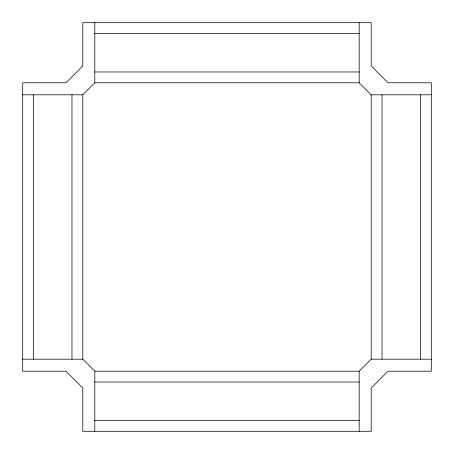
<?xml version="1.0" encoding="UTF-8"?>
<svg xmlns="http://www.w3.org/2000/svg" width="454" height="454" viewBox="0 0 454 454"><rect width="100%" height="100%" fill="white"/><g stroke="black" fill="none" stroke-linecap="round" stroke-linejoin="round"><path stroke-width="0.68" d="M82.787 94.807L94.807 82.787L359.193 82.787L371.213 94.807L371.213 359.193L359.193 371.213L94.807 371.213L82.787 359.193L82.787 94.807L22.7 94.807M94.807 33.517L359.193 33.517M94.807 71.97L359.193 71.97M371.213 94.807L431.3 94.807M22.7 359.193L82.787 359.193M371.213 359.193L431.3 359.193M94.807 382.03L359.193 382.03M94.807 420.483L359.193 420.483M420.483 94.807L420.483 359.193M382.03 94.807L382.03 359.193M359.193 22.7L359.193 82.787M359.193 371.213L359.193 431.3M94.807 22.7L94.807 82.787M94.807 371.213L94.807 431.3M71.97 94.807L71.97 359.193M33.517 94.807L33.517 359.193M82.787 65.966L65.966 82.787L22.7 82.787L22.7 371.213L65.966 371.213L82.787 388.034L82.787 431.3L371.213 431.3L371.213 388.034L388.034 371.213L431.3 371.213L431.3 82.787L388.034 82.787L371.213 65.966L371.213 22.7L82.787 22.7L82.787 65.966"/></g></svg>
